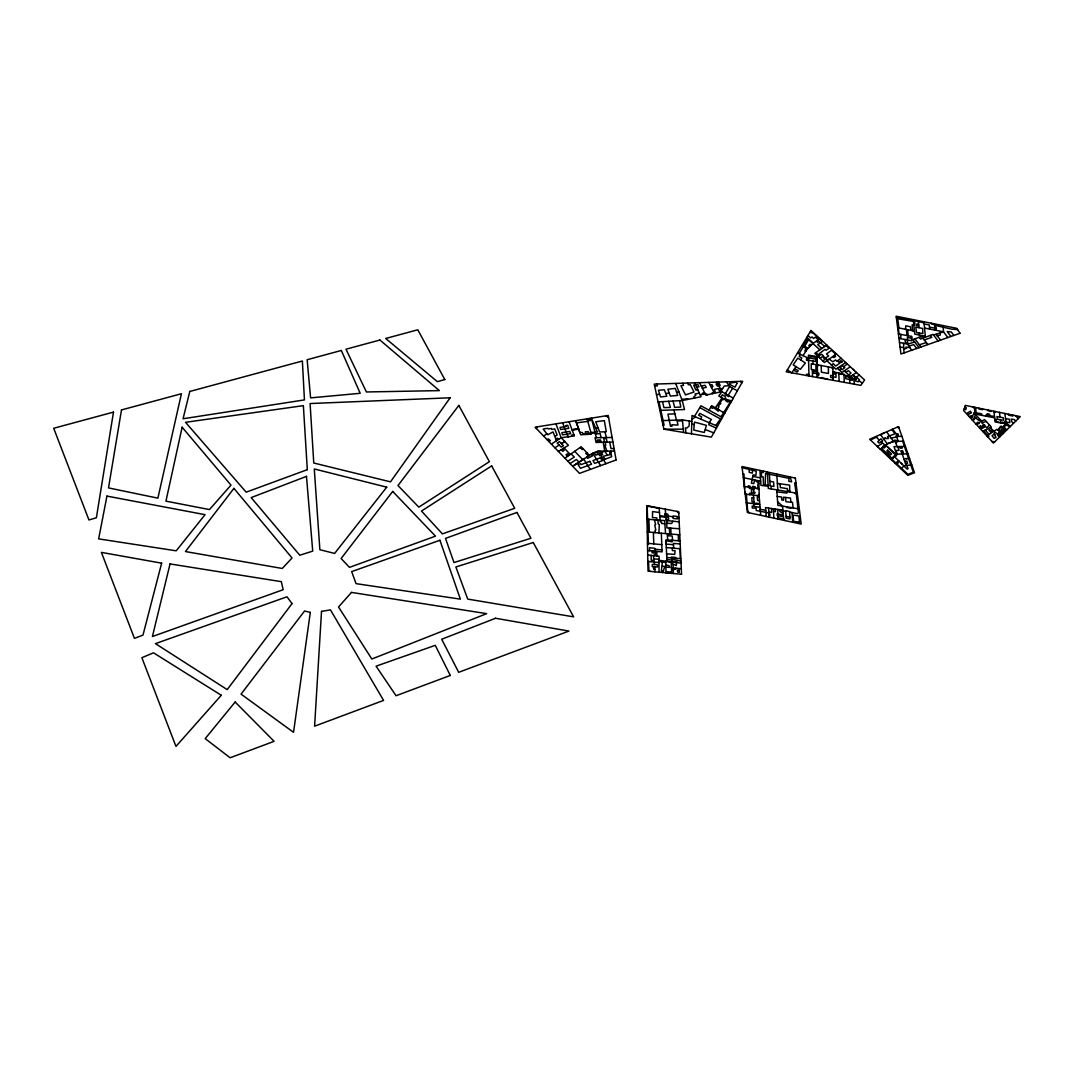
<?xml version="1.0" encoding="UTF-8"?>
<svg xmlns="http://www.w3.org/2000/svg" width="1074" height="1074" viewBox="0 0 1074 1074"><rect width="100%" height="100%" fill="white"/><g stroke="black" fill="none" stroke-linecap="round" stroke-linejoin="round"><path stroke-width="1.5" d="M654.831 551.217L654.791 548.304L649.528 547.727L649.636 550.72M788.893 478.319L788.88 481.3L791.672 481.85L790.437 477.769L788.947 476.708L788.893 478.319L765.534 473.446L765.225 484.992M680.043 540.88L665.934 539.886L666.954 561.366L671.156 562.306M659.006 572.187L659.074 556.211L647.703 555.016M814.508 356.326L814.495 357.159L812.642 356.81L812.642 355.977M831.652 367.55L832.874 368.624M991.275 410.698L991.262 411.423L988.268 410.859L988.214 410.067M786.087 516.379L786.047 518.111L790.008 518.917L789.565 511.493L785.644 510.62L786.087 516.379L789.914 517.091M691.455 433.789L691.992 415.45L717.499 426.203M667.84 515.976L667.894 514.191L664.927 513.587L664.699 516.366L659.731 515.601M811.568 355.762L811.541 356.743L810.212 356.461L810.212 355.507M681.292 568.71L673.25 567.931L673.089 564.897L671.129 561.903L671.653 573.355M676.969 560.735L676.929 561.662L672.109 561.192L672.23 558.963L680.956 561.246M841.721 373.631L841.694 374.37L838.875 373.779M673.022 516.782L673.062 515.963L677.399 516.487L677.412 518.89L673.143 518.447L673.022 516.782L665.786 515.668M689.374 421.021L689.105 426.029L686.836 428.07L685.346 427.895L686.018 432.876M694.18 424.498L693.804 430.083L704.276 432.473L706.424 425.358L694.623 422.136L694.18 424.498L691.75 424.029M905.503 329.302L905.758 325.825L910.484 326.764L910.806 330.376M749.397 487.26L749.276 488.308L751.384 488.777L751.384 487.583M752.632 470.278L752.31 473.084L749.236 472.385L749.169 469.419M753.841 487.972L753.599 491.852L755.062 492.375L754.807 493.167L749.518 493.288L749.612 494.671M763.305 471.137L763.104 472.614L761.291 472.318L761.533 476.735L763.211 476.937L763.52 484.777L770.165 485.636L769.346 474.077M750.041 487.354L750.243 486.294L748.35 485.757L748.35 487.086M670.914 534.047L670.888 528.153M536.409 428.566L536.879 426.915M855.978 379.149L855.307 380.827L858.274 381.82L859.63 379.941L857.186 377.82L855.978 379.149L854.595 378.303M709.578 422.861L708.786 424.754L716.385 428.177M700.758 419.142L701.684 416.954L698.597 415.141L699.872 413.369L711.418 419.478L709.122 422.673M800.251 354.313L799.163 356.487L801.835 357.884L800.774 359.978L805.366 363.039L800.318 369.362L793.189 364.878L797.807 358.125L800.774 359.978M806.091 348.526L804.829 350.849L805.782 351.386M720.936 397.192L722.305 394.802L724.99 396.333L726.091 399.353L731.703 400.884M709.028 410.187L711.632 405.663L724.775 413.235M717.58 409.087L718.976 406.67L718.076 406.026L720.802 403.502L719.996 403.019L722.01 399.81L724.762 399.34M807.93 348.473L804.775 346.217L808.615 339.612M725.353 393.634L729.649 386.452L726.333 381.82M730.119 402.334L721.057 416.766M694.422 416.484L700.96 405.771L722.386 417.491M799.056 353.749L803.379 346.66M728.172 395.232L732.656 388.345L737.395 390.735M803.003 355.628L807.165 349.265L812.87 343.479L819.999 338.78M807.661 338.74L803.312 345.372L804.775 346.217M728.118 401.22L727.635 401.958L726.172 401.166L726.078 400.078M715.391 407.838L722.05 397.823M732.643 397.769L732.736 399.031M796.062 366.462L791.78 372.839L787.349 369.912M729.233 395.836L728.696 396.615L725.178 394.588L725.688 393.836M675.801 568.173L675.828 569.166L672.324 569.784L672.096 567.73L673.25 567.931M715.808 425.492L720.479 418.954L699.832 407.596M1001.935 426.7L1000.901 428.002L999.975 427.345M997.692 430.097L1001.049 426.042L1006.553 430.164M719.244 410.04L718.238 411.167L713.418 407.435L712.72 408.348L710.693 407.301M1005.371 429.264L1005.841 428.741L1004.23 427.439L1003.64 427.976M757.908 495.638L759.117 494.402M998.296 434.795L997.719 435.359L999.773 436.836M999.263 435.561L1001.827 433.05M986.818 435.896L996.726 429.412L1002.874 433.789M879.27 440.34L877.78 441.736L879.069 443.079L882.64 440.837L880.935 438.836L879.27 440.34L876.008 436.46M666.806 554.922L667.88 553.942L674.727 554.385L675.076 550.68L672.378 550.573L672.23 548.076M1008.889 426.056L1005.277 424.78M887.621 446.985L894.696 453.684M1002.512 427.143L1006.338 423.868L1004.861 413.463M848.755 374.96L851.038 373.027L848.42 370.718L845.775 372.195M883.674 438.917L885.258 437.695L885.808 438.554L888.614 438.474L887.419 436.635L894.951 433.842L891.863 429.533M820.08 358.354L823.436 355.843L821.623 354.192L820.402 355.078L819.032 353.802L825.047 349.318L826.121 350.299L828.967 348.312L825.973 345.613M895.3 463.471L898.777 460.867M841.049 358.219L836.955 361.267L835.626 359.951L832.847 361.75L829.115 359.119M839.291 369.912L841.103 368.583L842.217 369.604L844.808 367.67L842.607 365.751L840.029 367.63L841.103 368.583M843.667 366.69L847.305 364.005M880.237 449.214L887.352 443.992L880.479 434.5M878.451 447.536L877.901 446.22M854.367 370.543L852.595 368.906M891.071 459.471L896.602 455.483L885.728 445.186L883.096 446.247L883.593 446.757M564.924 458.222L581.168 446.73L589.438 455.376M902.026 464.049L900.965 463.001M836.431 353.964L824.362 362.462L814.83 353.319L826.792 345.049M856.461 372.463L850.554 376.625L844.325 370.852M854.515 376.088L852.608 375.188L855.911 377.39M859.267 375.054L853.736 378.907L849.588 377.967M845.668 362.488L835.961 369.214L826.873 360.689M825.544 358.098L828.645 355.964L826.497 353.91L831.504 350.352L835.908 354.326M850.299 366.771L842.07 372.383L837.384 368.221M877.418 446.556L882.506 443.132L884.909 444.931M900.616 468.492L905.234 465.391L911.866 465.109M543.605 436.044L546.881 433.856L547.78 434.742L553.056 431.923L556.48 440.783M831.41 364.945L833.249 363.71L835.747 366.006L839.801 363.146L837.492 360.864M822.791 360.945L825.101 359.414L823.315 357.736L824.335 356.984L827.705 360.112M551.365 444.112L561.178 437.709L574.362 435.977L569.045 421.746M614.516 451.053L598.043 451.161L592.687 453.255L572.67 466.277L583.746 459.108M570.066 463.565L576.402 459.471L579.047 462.129M567.81 461.229L574.281 457.068L571.086 453.859M818.294 356.635L819.408 355.924L815.891 352.581M554.896 447.791L559.218 445.052L561.326 447.106L563.447 445.777L559.406 441.575L557.191 443.132L559.218 445.052M586.887 452.704L585.746 453.429L588.552 455.94M548.921 441.575L550.398 440.649L548.398 438.917L547.096 439.682M558.44 451.469L568.401 445.294L561.178 437.709L555.916 423.854M583.249 448.905L582.256 449.523L580.108 447.469M979.569 427.976L980.938 427.157L982.119 428.499L982.791 428.07L980.549 425.68L979.904 426.123L980.938 427.157M691.884 419.222L695.657 416.994M647.501 544.424L649.26 543.431M653.395 555.607L655.395 554.479L655.127 551.244M987.825 436.984L988.939 436.366L987.852 435.319M989.557 425.076L986.657 427.734L981.77 422.807L986.201 421.438M981.582 426.808L984.804 425.036M976.105 424.203L984.522 419.612L991.275 426.942L982.804 431.506M972.239 419.974L973.581 419.853C975.93 419.316 972.386 417.88 973.205 419.451M974.131 418.954L976.172 417.84M969.5 416.994L974.977 414.04L994.631 417.813M968.842 416.282L970.359 416.537M993.155 430.634L990.617 432.003L988.859 430.097L989.691 429.64L990.752 430.781L992.483 429.895M554.761 436.326L557.124 435.145L554.734 428.848L551.754 429.452L551.378 428.432L548.344 428.969L547.633 428.257L543.162 429.063L546.881 433.856M870.504 440.018L876.559 437.091M603.212 442.287L604.743 451.12L601.064 452.785L600.03 451.147M555.768 438.957L557.487 438.192L558.641 439.36M603.507 459.86L611.643 456.705L610.65 451.08M887.218 443.817L893.581 441.521L903.57 441.159M610.905 452.49L609.737 452.503L610.059 454.678L603.145 456.275L605.038 459.256M887.191 443.763L893.581 441.521L886.6 431.842M924.271 339.948L931.776 337.37L930.245 335.437M933.601 335.075L943.496 331.826L947.845 337.558M908.953 346.137L913.719 344.606L916.699 348.486M914.927 338.82L919.331 344.794L926.325 342.539M914.686 341.975L907.691 344.204L899.502 342.418M709.995 384.693L712.089 384.774L712.935 386.439L711.444 387.499M936.085 334.256L937.132 335.786L940.287 334.994L940.166 332.913M903.758 349.063L906.55 348.365L905.825 347.197L909.866 347.533M702.369 388.251L706.249 387.365L705.027 385.311L701.268 386.076M718.788 385.888L720.198 385.593L718.6 382.062M713.928 392.252L715.217 391.392L714.21 389.365L718.291 388.587L719.365 390.681L721.298 390.641L724.185 386.116L728.427 385.7M717.392 383.23L716.13 384.049L717.19 385.915L718.909 386.13M891.111 438.098L896.723 436.943M700.181 394.883L705.175 393.863M705.336 394.198L706.692 393.916L707.148 394.843M704.665 392.856L702.248 393.312L702.745 394.359M699.375 393.165L695.079 393.957L695.764 395.38L693.952 396.655L694.636 398.038M714.076 392.534L712.075 392.896L712.478 393.675M697.818 389.768L695.871 390.104L693.71 385.163L697.832 384.519L698.999 386.815L696.623 387.177M567.609 435.95L568.978 436.688M578.47 428.526L573.691 429.157L573.878 429.828M572.16 430.056L578.698 429.184M576.51 422.874L587.814 421.37M681.789 399.434L687.709 398.709L687.897 399.394M656.496 394.641L659.611 394.265L660.483 396.924L666.847 396.279L664.376 389.795L658.456 390.251L659.611 394.265M665.813 393.527L669.25 393.111L670.31 396.091L677.707 395.433L675.291 388.385L667.853 389.271L669.25 393.111M676.607 392.238L678.943 391.956M974.87 412.725L973.729 412.859L973.715 413.799L975.944 415.088L974.346 416.994L979.058 420.538L979.743 419.222L981.569 421.223L974.977 414.04L974.427 407.261M596.365 437.695L591.438 418.135L595.654 428.083L598.043 427.828M573.932 434.849L571.637 435.091L572.039 436.286M591.089 433.225L582.927 433.856L582.497 432.527L579.839 432.486L575.745 420.659L580.631 434.769L591.358 434.205L587.102 418.833M590.888 432.486L597.506 432.07L595.654 428.083M591.062 433.158L595.157 432.903M658.053 401.891L682.218 400.548L701.04 396.749L694.61 382.827M604.823 431.842L606.273 431.775L604.34 420.619L595.734 421.746L599.614 431.949L604.823 431.842L606.515 437.561M905.489 463.404L907.557 463.297L906.818 461.122L904.711 461.189M595.399 433.883L600.259 433.654L600.997 437.628M663.061 425.237L664.094 425.197L658.993 401.837M902.254 453.98L903.838 458.759L909.584 458.531M895.716 442.663L896.763 442.622L895.944 440.246L894.306 440.219L894.79 441.481M673.479 544.706L666.175 544.102L665.987 540.746L672.136 541.82L671.908 540.316M659.879 410.389L684.527 409.53L682.218 400.548L675.694 383.431M674.888 413.879L667.947 414.134L670.485 426.23L672.069 426.123L671.841 424.78L677.949 425.076L677.144 420.914L682.514 420.82M662.081 420.619L682.433 419.907L691.817 421.411M907.946 453.805L896.535 454.168L894.024 446.65L905.409 446.448M654.912 569.327L653.623 569.354L653.569 566.71M612.932 442.099L596.016 442.434L595.05 437.709L612.113 437.48M892.588 429.224L896.36 433.936L897.958 433.762L898.388 435.198L896.159 435.212L896.535 436.393L901.905 436.326M614.086 448.57L610.999 448.596L609.683 442.166M654.63 385.902L657.436 385.888L657.113 384.009M663.907 429.17L711.364 437.118L742.698 381.31L654.241 384.103L663.907 429.17L683.279 429.17M720.211 388.587L722.587 388.627M744.94 491.704L745.786 494.228M654.59 564.508L652.321 564.4L652.307 566.575L657.463 567.032L657.463 564.776L654.59 564.508L654.361 562.078M679.493 528.744L666.847 527.884L666.793 520.581M659.812 516.527L668.538 517.681L668.672 519.641L666.095 519.467M742.872 473.943L744 474.023L744.591 488.724M653.798 562.024L653.73 560.427L651.233 560.225L651.126 555.379M646.991 519.158L664.605 520.595L665.571 533.63L647.246 531.858M666.39 547.592L680.392 548.76M666.954 557.527L680.849 558.668M667.706 540.021L667.209 533.738L679.775 534.798M680.178 543.981L673.398 543.404L673.693 548.196M796.009 483.018L794.599 482.897L796.17 493.114M665.974 571.61L671.599 572.133M647.622 550.532L662.081 551.888L661.329 533.214M647.837 561.447L659.047 562.521M659.047 561.299L665.759 562.561M647.474 543.256L661.799 544.666M654.845 549.217L662 549.915M653.583 555.634L653.677 558.816L659.06 559.353M808.547 358.904L806.52 358.703L806.52 360.233L808.588 360.596M679.184 521.843L666.175 520.528L665.276 509.17M753.867 489.731L751.491 489.489L751.652 493.57M665.853 567.005L669.827 567.421L668.793 565.461L665.813 565.139M665.987 572.482L671.639 573.086M759.211 497.074L757.277 496.859L757.559 500.457L759.452 500.672M745.222 494.161L759.117 495.772L760.687 515.292M769.024 513.936L769.924 514.043L769.883 515.882L769.145 515.708M777.24 496.483L781.483 496.98L781.765 499.974L783.537 500.256L783.362 497.208L790.464 498.054L790.853 502.189M753.706 497.812L751.867 497.598L751.988 501.827L753.975 502.122M746.229 502.78L759.694 504.404M1000.337 419.827L1003.613 420.229L1003.358 417.799L996.994 416.564L997.29 419.169L1000.337 419.827L1000.686 422.887M662.537 566.146L664.712 566.414L663.383 571.247L661.369 571.006L662.376 561.621M776.905 491.838L786.893 493.087L786.866 491.543M666.806 523.266L671.666 523.481L672.995 521.212M664.846 523.857L661.597 523.441L661.584 522.058L660.241 521.897L659.141 507.989M666.954 559.447L672.096 560.104M659.06 560.346L681.05 563.179M957.619 329.584L951.765 329.181L934.581 325.261M768.165 486.28L760.929 485.341L759.949 470.412M759.962 507.317L752.189 506.082L752.297 508.123L756.123 508.069L756.217 510.526L768.944 512.929M808.588 360.314L815.904 361.482L815.878 356.595M817.247 365.71L818.173 365.831L818.173 364.918M991.933 441.468L994.699 441.844M766.205 516.487L765.507 507.586L782.906 510.231M773.522 511.372L775.468 511.64L775.374 509.063M777.375 483.434L789.659 485.153L789.739 492.026M659.49 512.54L652.576 511.546L652.468 517.534L656.845 517.963L656.979 519.977M1005.6 418.659L1009.385 419.209L1009.855 422.646L1006.083 422.042M833.075 375.779L830.618 375.403L830.712 377.444L833.142 377.887M677.412 517.386L678.996 517.628M1006.016 421.626L1004.861 421.451L1006.15 422.552M744.322 486.428L759.076 488.818L759.117 495.772M808.95 374.544L806.614 374.168L806.641 375.538M817.582 373.054L818.858 373.269L818.912 375.081L817.019 374.719L817.072 377.43M817.623 373.779L813.555 373.108L813.501 371.322L816.965 371.993L816.522 356.716M919.25 332.98L916.538 332.524L915.8 326.993L922.633 328.483L922.888 333.611L919.25 332.98L919.465 335.101M913.424 321.421L897.743 318.75L898.938 327.973M789.712 490.764L787.43 490.388L787.282 488.616L780.368 487.556L780.127 483.824M797.311 493.315L768.286 488.401L767.386 472.023M799.298 508.969L777.871 505.317L776.757 489.838M769.857 481.313L773.562 481.957L773.898 486.441L771.065 486.079L771.132 488.885M918.767 325.852L916.82 325.516L916.766 324.012L918.646 324.496M849.641 379.444L845.815 378.773L845.681 376.518L849.561 377.229M924.096 322.898L914.645 320.643L914.954 325.315L912.135 324.818L912.631 330.752M924.19 324.012L929.225 324.898L929.748 329.087M934.823 328.886L936.313 329.154L936.152 327.275L934.702 326.993M833.102 376.84L835.988 377.363L835.921 372.436M849.655 379.874L852.206 380.33L852.058 378.518M994.873 420.27L996.068 420.484L996.095 419.679L994.793 419.437M896.307 317.286L913.33 320.441M832.968 371.886L843.976 374.141L844.258 382.357M994.054 412.107L995.276 412.335L995.222 411.503M994.497 416.564L985.945 414.98L986.053 416.162M782.946 510.781L785.685 511.291M813.125 364.113L815.918 364.636L815.958 370.355L811.259 369.375L811.232 363.737L813.125 364.113L812.83 360.904M844.003 375.121L849.521 376.155L849.789 383.364M672.284 563.689L676.405 565.649L676.365 562.575M752.74 476.4L760.432 477.849M898.414 333.92L911.571 336.43L911.759 340.794L898.978 338.323M808.521 357.79L815.891 359.199M833.021 373.779L834.726 374.101L834.673 372.208M974.507 408.174L972.494 406.858M760.137 509.251L765.722 510.325M768.877 511.949L771.588 512.459L771.508 508.499M934.528 324.617L931.4 323.999L931.333 323.234M929.426 327.087L934.769 328.134M817.193 364.73L832.86 367.778L833.209 380.357M924.566 328.067L943.496 331.826L943.079 325.583M925.278 335.638L923.895 336.055M743.315 477.675L760.647 481.192M659.168 508.445L648.562 506.31L647.219 507.156L648.28 543.337M897.636 327.704L914.444 331.114M900.079 346.969L903.664 347.707L904.053 352.93M789.632 512.056L797.391 513.641L798.452 512.754L796.398 494.617L794.585 492.845M907.624 342.861L905.301 342.378L905.14 339.518M777.898 517.789L783.684 519.091L784.973 520.554M742.147 467.687L756.19 471.15L755.989 475.272L753.129 474.883L751.37 483.193L753.814 483.582L754.633 479.971L758.848 483.34L757.828 484.334L757.989 488.657L755.129 488.187L755.116 486.764L752.726 486.294L752.726 487.797M809.903 332.269L813.3 333.195L822.254 341.505L817.757 344.673L821.838 348.473M705.403 429.587L713.754 432.876M964.801 407.153L966.305 407.838L965.674 409.771L964.13 409.019M797.485 352.997L808.534 358.273M897.354 427.143L899.005 427.949M730.696 402.669L718.828 396.011L721.822 391.634L716.801 382.129M733.247 398.118L721.822 391.634L705.819 395.138L699.563 382.666M794.626 368.597L798.224 370.664L797.15 372.114L793.632 370.074M858.931 380.934L862.422 383.056M729.649 386.452L732.656 388.345M801.889 345.653L807.165 349.265M605.911 415.813L608.609 417.665M998.551 429.05L1003.465 433.198M811.192 345.184L810.024 344.351L808.776 345.68L809.836 346.553M1006.217 423.049L1010.406 426.365M1001.143 433.721L999.209 432.178L998.202 433.305L1000.001 434.849M994.403 431.681L1000.27 436.353M1009.869 426.888L1006.338 423.868L995.048 421.894L993.96 411.248M1003.546 426.257L1004.257 426.861L1005.103 426.096L1004.432 425.505M895.528 456.262L894.749 455.577L893.098 456.759L893.837 457.47M777.616 501.759L782.543 506.109L783.778 520.299M807.957 335.518L810.642 337.894L812.051 336.954L813.555 338.444L815.367 337.129L818.334 339.867M832.739 356.555L833.894 357.588L835.626 356.501L834.485 355.333M824.711 346.486L819.113 341.451L817.65 342.472L816.441 341.116M806.601 337.773L819.865 349.829M806.856 337.343L813.26 343.224M850.97 376.33L853.736 378.907L854.394 384.197M676.902 511.385L678.795 513.157M884.707 445.938L885.634 446.811L884.036 448.046L883.083 447.12M896.602 462.505L897.596 463.431L898.24 462.894L897.327 461.954M880.868 448.757L907.839 474.332L913.303 472.224L902.67 441.186M1013.48 423.344L1011.681 421.626L1011.319 419.075L1014.447 419.666L1015.803 421.062M893.528 457.699L892.763 458.249M881.486 448.301L892.212 458.638M650.146 571.368L648.897 570.16L648.508 561.514M894.682 456.866L907.114 469.11L908.027 468.68L906.805 465.324M562.642 448.865L564.119 450.342L562.776 451.322L561.259 449.724M740.335 381.377L741.812 382.854M586.646 457.188L587.72 458.289L592.512 455.9L591.237 454.208M574.684 451.322L582.806 459.685M564.092 447.965L570.227 454.477M567.542 456.369L566.038 454.785L567.434 453.819L568.844 455.443M983.623 431.063L987.65 435.426M982.468 426.311L983.636 427.586L984.455 427.143L983.314 425.854M971.782 415.772L972.963 417.061L971.863 417.571L970.735 416.336M1015.548 415.651L1018.259 418.632M990.282 427.479L994.202 431.788M985.288 430.164L989.248 434.54M984.321 430.687L984.992 430.325M937.132 335.786L940.609 340.096M927.909 344.553L921.519 336.457L912.846 339.572L919.062 347.667M882.184 433.762L884.036 432.956M953.94 335.424L951.242 331.987L947.241 331.557L950.92 336.484M919.143 337.317L920.525 339.075L933.078 334.39L938.085 340.982M919.331 344.794L921.009 346.983M881.418 441.589L882.506 443.132M594.244 452.651L595.895 455.108L598.057 454.315L596.419 451.805M911.638 350.272L907.691 344.204L907.329 337.424L911.651 338.297L911.571 336.43M592.687 453.255L600.635 465.633M604.743 451.12L607.092 454.866M598.043 451.161L605.924 463.7M583.732 459.081L590.244 469.445M749.061 512.781L747.652 510.351L746.349 494.295M667.209 533.738L668.377 535.765L672.23 536.007L672.579 540.356M708.786 382.384L714.452 393.245M687.588 383.056L688.38 384.761L690.354 384.72L693.992 391.983L685.507 394.923L680.903 385.687L683.48 385.378L682.822 383.203M562.615 422.78L567.931 436.823M903.838 458.759L906.174 465.351M896.535 436.393L898.226 441.347M907.087 458.625L906.026 458.665M895.3 441.454L897.059 446.596M897.743 446.583L899.019 450.368L896.052 450.462L897.273 454.141M899.717 446.542L900.24 448.194L902.227 448.127L901.744 446.516M585.8 433.641L585.276 431.802L588.243 431.627L588.727 433.413M668.659 401.3L670.404 407.408L663.92 407.637L662.497 401.636M673.868 409.892L676.486 420.122M673.076 401.058L674.593 407.368L680.822 407.059L679.52 400.696M607.092 442.219L606.38 438.554L603.776 438.434L604.487 442.273M590.123 418.35L590.539 420.498L589.223 420.632L588.847 418.565M605.253 442.246L605.79 445.267L604.837 445.24L606.797 451.107M654.415 519.762L655.623 524.568L654.737 525.092L655.838 529.979L655.059 530.328L655.207 532.623M785.389 497.45L786.02 501.746L792.491 502.337L793.095 507.908M996.887 422.216L996.779 421.384L998.807 422.552M898.28 327.839L899.086 334.041M653.891 551.123L654.12 552.949L652.146 552.855L651.999 550.949M782.06 510.096L782.449 513.211L779.952 511.586L779.939 509.747M1005.022 423.639L1004.915 422.646L1001.948 422.163L1002.002 423.116M999.464 412.362L1000.015 417.088M975.595 407.502L976.159 412.752L981.636 413.852L981.77 415.343M827.933 379.391L821.355 377.524L821.368 378.209M913.236 319.636L914.753 334.081L925.345 336.377L923.989 321.77M987.328 415.235L987.181 413.678L989.637 414.188L989.718 415.678M786.665 506.821L786.732 507.559L790.934 508.244L790.92 507.546M907.637 329.731L908.215 335.786M657.865 520.044L658.228 523.911L659.261 524.542L658.953 532.986M682.433 419.907L683.574 432.46M918.364 321.301L918.941 327.691M758.123 504.216L758.056 503.37L755.707 503.156L755.747 503.934M753.679 503.679L753.894 506.31M1008.432 414.202L1008.499 415.128L1012.836 416.068L1012.809 415.088M791.981 512.526L792.733 522.246M605.092 437.574L605.159 438.501M906.456 329.49L906.899 335.531M934.487 323.865L934.917 330.121M768.622 508.056L769.239 517.144M978.911 408.174L978.964 409.006L982.549 409.718L982.535 408.912M776.757 474.064L777.818 490.012M753.532 495.127L754.082 503.733M669.357 528.059L669.72 533.953M671.344 557.889L671.304 557.07L675.667 557.406L675.694 558.252M900.71 334.363L900.952 338.699M817.797 377.551L816.817 356.783L808.454 355.172L808.99 375.954M773.414 508.794L773.817 518.138M758.741 480.803L759.076 488.818M662.443 571.14L662.497 572.509M656.751 551.392L656.939 555.983M654.818 566.844L655.006 571.824M821.18 365.509L821.422 372.208L828.43 373.457L828.39 366.919M648.884 519.319L649.34 532.06M653.395 532.449L653.784 543.874M812.32 369.604L812.562 376.612M680.003 548.72L680.325 558.628M653.677 558.816L653.73 560.427M838.861 372.973L839.076 381.418M665.719 561.205L666.001 572.831M673.264 569.005L673.358 573.516M903.596 343.304L903.664 347.707M777.804 509.398L777.912 519.024M678.365 534.677L678.406 540.759M321.515 611.375L314.601 726.185L383.566 700.409L330.47 609.884L321.515 611.375M310.305 612.408L293.538 732.32L241.046 694.126L304.573 610.985L310.305 612.408M113.482 412.107L96.391 517.749L88.941 519.964L53.7 428.271L113.482 412.107M121.496 409.932L108.514 487.905L157.891 498.148L181.425 393.728L121.496 409.932M106.944 496.094L98.647 538.88L176.217 550.814L205.053 514.674L106.944 496.094M182.124 427.224L165.946 501.142L209.47 509.573L230.991 485.126L182.124 427.224M170.041 563.931L152.427 636.52L283.147 589.72L281.348 581.665L170.041 563.931M189.789 391.46L183.063 418.766L304.439 399.904L302.371 361.012L189.789 391.46M161.637 563.165L142.99 635.11L134.438 638.359L101.399 552.385L161.637 563.165M965.419 405.422L963.579 410.537L993.423 443.092L1020.3 416.618L965.419 405.422M994.162 433.99L992.054 435.695L994.108 438.34L996.122 437.48L994.886 435.749L995.464 434.903L994.162 433.99M736.898 383.485L734.978 387.164L729.756 384.425L729.474 383.149L736.361 382.116L736.898 383.485M810.991 330.456L786.195 371.819L860.811 385.365L864.583 379.968L810.991 330.456M450.154 397.783L390.506 481.85L313.769 463.015L310.091 403.542L450.154 397.783M292.061 603.588L227.205 689.615L155.448 643.648L286.959 596.795L292.061 603.588M458.84 405.408L397.984 485.529L418.806 507.156L489.382 461.672L458.84 405.408M233.917 488.375L185.453 551.553L282.247 568.468L292.047 557.983L233.917 488.375M392.708 491.436L341.116 558.52L349.466 567.367L435.494 536.154L392.708 491.436M386.734 487.166L334.618 553.432L319.877 549.7L314.279 468.962L386.734 487.166M235.166 702.007L205.201 738.63L230.131 757.774L274.098 741.329L235.166 702.007M221.284 695.267L175.961 746.403L141.875 657.704L153.515 652.817L221.284 695.267M351.466 592.405L338.538 606.998L371.846 659.02L486.67 613.643L351.466 592.405M1004.391 430.164L1003.237 431.426L1001.183 429.868L1002.418 428.58L1004.391 430.164M887.728 450.154L886.856 450.852L889.111 453.859L890.306 454.92L891.702 453.966L887.728 450.154M491.677 465.901L421.478 511.049L442.407 533.899L514.688 508.284L491.677 465.901M564.79 441.495L561.42 443.656L564.803 441.508M842.177 361.737L840.848 362.542L839.774 361.468L841.076 360.676L842.177 361.737M979.045 423.451L978.132 423.962L976.978 422.659L977.85 422.23L979.045 423.451M970.278 411.382L967.419 412.98L968.641 414.322L971.54 412.725L970.278 411.382M898.549 426.62L869.658 439.226L907.839 475.326L914.511 472.761L898.549 426.62M589.693 461.35L581.074 464.612L580.551 463.726L578.013 464.545L580.47 468.304L591.573 464.223L589.693 461.35M600.487 457.833L592.955 460.558L594.647 463.377L602.313 460.692L600.487 457.833M495.557 618.262L441.683 639.245L458.692 672.311L568.965 631.082L495.557 618.262M306.479 476.373L251.168 497.611L299.767 555.218L312.722 551.137L306.479 476.373M450.288 675.452L396.051 695.737L376.075 666.175L435.265 645.34L450.288 675.452M600.621 455.269L599.587 455.658L598.983 454.611L602.004 453.564L602.621 454.557L600.621 455.269M307.312 469.674L246.174 492.174L185.52 422.297L303.365 405.65L307.312 469.674M616.1 459.967L579.504 473.379L535.094 427.197L608.206 415.45L616.1 459.967M516.943 512.446L445.495 538.383L453.993 562.548L530.945 538.249L516.943 512.446M439.924 540.262L351.681 571.61L356.031 583.638L460.357 599.131L439.924 540.262M960.008 333.289L900.965 354.017L896.172 316.226L956.8 328.322L960.008 333.289M533.254 542.504L455.873 566.978L467.714 599.091L573.61 616.852L533.254 542.504M444.797 379.538L437.373 381.659L385.7 338.471L417.786 329.785L444.797 379.538M341.331 350.473L307.137 359.723L310.601 397.877L360.193 393.299L341.331 350.473M379.914 340.028L345.976 349.211L366.395 391.97L439.36 390.614L379.914 340.028M570.509 433.601L562.561 434.849L561.823 432.688L569.811 431.386L570.509 433.601M566.132 426.418L560.024 427.412L560.615 429.493L568.764 428.351L567.676 425.277L565.931 425.546L566.132 426.418M600.822 441.387L597.466 441.548L597.184 440.045L600.433 439.897L600.822 441.387M903.368 452.651L901.489 452.664L900.858 450.731L902.616 450.798L903.368 452.651M679.13 570.187L677.399 570.106L677.681 572.12L679.318 572.335L679.13 570.187M681.547 574.268L648.038 571.18L646.723 505.626L678.728 511.721L681.547 574.268M799.512 522.098L793.619 521.4L793.055 515.077L798.855 515.95L799.512 522.098M777.858 513.909L777.146 513.788L777.227 515.601L782.476 516.567L782.302 515.023L777.858 513.909M795.378 478.091L742.013 466.519L747.343 512.405L801.217 524.085L795.378 478.091"/></g></svg>
